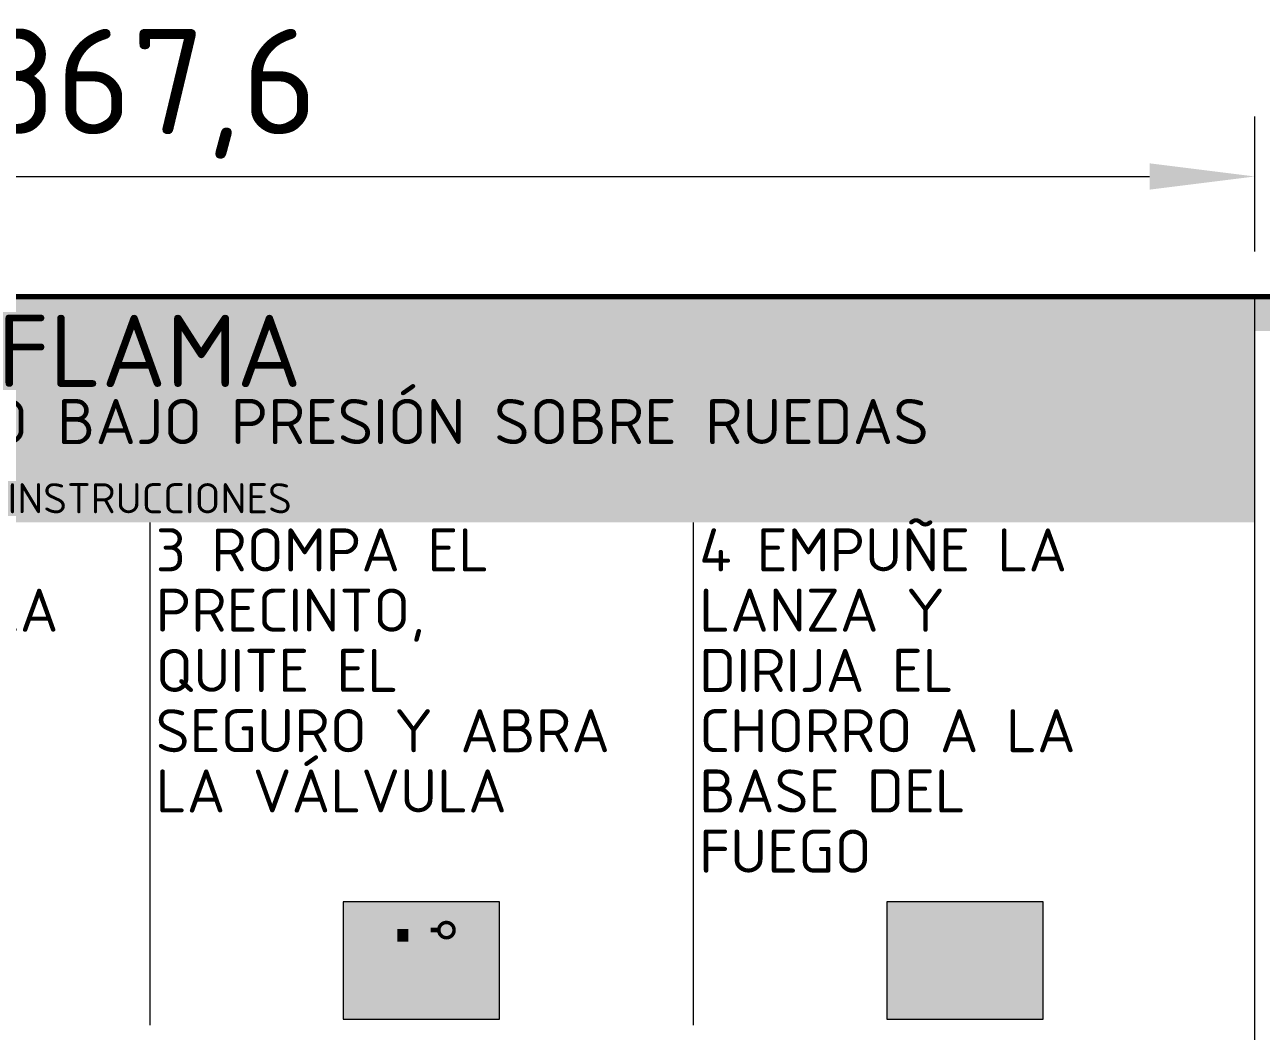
# Model space of a CAD drawing. Header units: millimetres. Extents: x 0 to 2382, y 0 to 420.
# Drawn here: x 1957.84 to 1998.97, y 295.47 to 328.95 of the extents above; entities that cross this region are included whole.
import ezdxf
from ezdxf.enums import TextEntityAlignment as Align

# ---------------------------------------------------------------- set-up
doc = ezdxf.new("R2010")
doc.units = ezdxf.units.MM
for name, color, linetype, lineweight in [('01-VISIBLE', 7, 'CONTINUOUS', 70), ('04-COTA', 3, 'CONTINUOUS', 18), ('08-FINA', 5, 'CONTINUOUS', 18), ('13-GRAFICA', 30, 'CONTINUOUS', 18)]:
    doc.layers.add(name, color=color, linetype=linetype, lineweight=lineweight)
doc.styles.add('ISO3098', font='isocpeur.ttf')
doc.dimstyles.new('FLAMA-IRAM', dxfattribs={"dimtxt": 3.5, "dimasz": 3.5, "dimexe": 2, "dimexo": 1.5, "dimgap": 1, "dimtad": 1, "dimdec": 1, "dimtxsty": 'ISO3098', "dimblk": 'IRAM_FLECHA', "dimblk1": 'IRAM_FLECHA', "dimblk2": 'IRAM_FLECHA', "dimcen": 2.5, "dimclrd": 256, "dimclre": 256, "dimclrt": 256, "dimazin": 3, "dimtfac": 1, "dimtmove": 0, "dimatfit": 3, "dimlwd": 18, "dimlwe": 18})

# ---------------------------------------------------------------- blocks, each defined once
blk = doc.blocks.new('IRAM_FLECHA')
blk.add_solid([(0, 0), (-1, 0.125), (-1, -0.125)])

msp = doc.modelspace()

# ---------------------------------------------------------------- hatches: boundary and pattern name
at = {"layer": '13-GRAFICA', "true_color": 0xc81e2d}
h = msp.add_hatch(color=7, dxfattribs=at)
h.dxf.hatch_style = 1
h.paths.add_polyline_path([(1998.757, 314.002), (1998.757, 319.902), (1925.243, 319.902), (1925.243, 314.002)])
h = msp.add_hatch(color=7, dxfattribs=at)
h.dxf.hatch_style = 1
h.paths.add_polyline_path([(2035.513, 318.767), (2035.513, 319.902), (1998.757, 319.902), (1998.757, 318.767)])
at = {"layer": '13-GRAFICA', "true_color": 0xffd200}
h = msp.add_hatch(color=7, dxfattribs=at)
h.dxf.hatch_style = 1
h.paths.add_polyline_path([(1998.757, 312.398), (1998.757, 314.002), (1925.243, 314.002), (1925.243, 312.398)])
at = {"layer": '13-GRAFICA', "true_color": 0xffffff}
h = msp.add_hatch(color=7, dxfattribs=at)
h.dxf.hatch_style = 1
h.paths.add_polyline_path([(1973.639, 295.874), (1973.639, 299.774), (1968.439, 299.774), (1968.439, 295.874)])
h = msp.add_hatch(color=7, dxfattribs=at)
h.dxf.hatch_style = 1
h.paths.add_polyline_path([(1991.717, 295.874), (1991.717, 299.774), (1986.517, 299.774), (1986.517, 295.874)])
at = {"layer": '13-GRAFICA', "true_color": 0x191919}
h = msp.add_hatch(color=7, dxfattribs=at)
h.dxf.hatch_style = 1
h.paths.add_polyline_path([(1971.319, 299.23), (1971.326, 299.23), (1971.334, 299.23), (1971.341, 299.229), (1971.348, 299.227), (1971.356, 299.225), (1971.362, 299.222), (1971.369, 299.218), (1971.375, 299.214), (1971.381, 299.209), (1971.386, 299.204), (1971.39, 299.198), (1971.394, 299.191), (1971.397, 299.185), (1971.4, 299.178), (1971.402, 299.17), (1971.403, 299.163), (1971.404, 299.156), (1971.404, 299.148), (1971.403, 299.141), (1971.401, 299.134), (1971.399, 299.126), (1971.395, 299.12), (1971.392, 299.113), (1971.387, 299.107), (1971.383, 299.101), (1971.377, 299.096), (1971.371, 299.092), (1971.365, 299.088), (1971.358, 299.085), (1971.351, 299.082), (1971.344, 299.08), (1970.371, 298.867), (1970.363, 298.866), (1970.356, 298.865), (1970.348, 298.865), (1970.341, 298.866), (1970.334, 298.868), (1970.327, 298.87), (1970.32, 298.874), (1970.313, 298.877), (1970.307, 298.882), (1970.302, 298.887), (1970.296, 298.892), (1970.292, 298.898), (1970.288, 298.904), (1970.285, 298.911), (1970.282, 298.918), (1970.28, 298.925), (1970.279, 298.932), (1970.278, 298.94), (1970.279, 298.947), (1970.279, 298.955), (1970.281, 298.962), (1970.284, 298.969), (1970.287, 298.976), (1970.29, 298.982), (1970.295, 298.988), (1970.3, 298.994), (1970.305, 298.999), (1970.311, 299.004), (1970.317, 299.008), (1970.324, 299.011), (1970.331, 299.014), (1970.338, 299.016), (1971.312, 299.229)])
h = msp.add_hatch(color=7, dxfattribs=at)
h.dxf.hatch_style = 1
h.paths.add_polyline_path([(1971.673, 298.597), (1971.651, 298.618), (1971.63, 298.64), (1971.612, 298.665), (1971.596, 298.691), (1971.583, 298.719), (1971.573, 298.748), (1971.565, 298.777), (1971.561, 298.808), (1971.559, 298.838), (1971.561, 298.869), (1971.565, 298.899), (1971.573, 298.929), (1971.583, 298.958), (1971.596, 298.985), (1971.612, 299.012), (1971.63, 299.036), (1971.651, 299.059), (1971.673, 299.08), (1971.676, 299.082), (1971.676, 298.838), (1971.676, 298.595)])
h = msp.add_hatch(color=7, dxfattribs=at)
h.dxf.hatch_style = 1
h.paths.add_polyline_path([(1971.698, 299.098), (1971.724, 299.113), (1971.752, 299.127), (1971.781, 299.137), (1971.81, 299.144), (1971.841, 299.149), (1971.871, 299.15), (1971.902, 299.149), (1971.932, 299.144), (1971.962, 299.137), (1971.991, 299.127), (1972.018, 299.113), (1972.044, 299.098), (1972.066, 299.082), (1972.066, 298.838), (1972.065, 298.857), (1972.062, 298.876), (1972.058, 298.895), (1972.051, 298.913), (1972.043, 298.93), (1972.033, 298.947), (1972.022, 298.962), (1972.009, 298.976), (1971.995, 298.989), (1971.979, 299), (1971.963, 299.01), (1971.946, 299.018), (1971.928, 299.025), (1971.909, 299.03), (1971.89, 299.032), (1971.871, 299.033), (1971.852, 299.032), (1971.833, 299.03), (1971.815, 299.025), (1971.797, 299.018), (1971.779, 299.01), (1971.763, 299), (1971.747, 298.989), (1971.733, 298.976), (1971.72, 298.962), (1971.709, 298.947), (1971.699, 298.93), (1971.691, 298.913), (1971.685, 298.895), (1971.68, 298.876), (1971.677, 298.857), (1971.676, 298.838), (1971.676, 299.082)])
h = msp.add_hatch(color=7, dxfattribs=at)
h.dxf.hatch_style = 1
h.paths.add_polyline_path([(1972.17, 298.748), (1972.159, 298.719), (1972.146, 298.691), (1972.131, 298.665), (1972.112, 298.64), (1972.092, 298.618), (1972.069, 298.597), (1972.066, 298.595), (1972.066, 298.838), (1972.066, 299.082), (1972.069, 299.08), (1972.092, 299.059), (1972.112, 299.036), (1972.131, 299.012), (1972.146, 298.985), (1972.159, 298.958), (1972.17, 298.929), (1972.177, 298.899), (1972.182, 298.869), (1972.183, 298.838), (1972.182, 298.808), (1972.177, 298.777)])
at = {"layer": '13-GRAFICA', "true_color": 0xc81e2d}
h = msp.add_hatch(color=7, dxfattribs=at)
h.dxf.hatch_style = 1
h.paths.add_polyline_path([(1972.28, 298.77), (1972.274, 298.771), (1972.267, 298.773), (1972.261, 298.775), (1972.255, 298.778), (1972.249, 298.782), (1972.244, 298.786), (1972.239, 298.79), (1972.234, 298.795), (1972.23, 298.8), (1972.227, 298.806), (1972.224, 298.812), (1972.222, 298.819), (1972.22, 298.825), (1972.219, 298.832), (1972.219, 298.838), (1972.219, 298.845), (1972.22, 298.852), (1972.222, 298.858), (1972.224, 298.864), (1972.227, 298.871), (1972.23, 298.876), (1972.234, 298.882), (1972.239, 298.887), (1972.244, 298.891), (1972.249, 298.895), (1972.255, 298.899), (1972.261, 298.901), (1972.267, 298.904), (1972.274, 298.905), (1972.28, 298.906), (1972.287, 298.907), (1973.015, 298.907), (1973.015, 299.033), (1973.327, 298.838), (1973.015, 298.643), (1973.015, 298.77), (1972.287, 298.77)])
at = {"layer": '13-GRAFICA', "true_color": 0x191919}
h = msp.add_hatch(color=7, dxfattribs=at)
h.dxf.hatch_style = 1
h.paths.add_polyline_path([(1987.701, 296.274), (1987.702, 296.262), (1987.701, 296.25), (1987.699, 296.238), (1987.696, 296.227), (1987.692, 296.216), (1987.686, 296.205), (1987.68, 296.195), (1987.673, 296.185), (1987.664, 296.177), (1987.655, 296.169), (1987.646, 296.162), (1987.635, 296.156), (1987.625, 296.151), (1987.613, 296.147), (1987.602, 296.145), (1987.59, 296.143), (1987.578, 296.143), (1987.566, 296.143), (1987.554, 296.145), (1987.543, 296.149), (1987.531, 296.153), (1987.521, 296.158), (1987.511, 296.164), (1987.501, 296.172), (1987.492, 296.18), (1987.485, 296.189), (1987.478, 296.199), (1987.472, 296.209), (1987.467, 296.22), (1987.463, 296.231), (1987.2, 297.162), (1986.999, 296.238), (1986.996, 296.227), (1986.992, 296.216), (1986.987, 296.205), (1986.98, 296.195), (1986.973, 296.185), (1986.965, 296.177), (1986.956, 296.169), (1986.946, 296.162), (1986.936, 296.156), (1986.925, 296.151), (1986.914, 296.147), (1986.902, 296.145), (1986.89, 296.143), (1986.878, 296.143), (1986.866, 296.143), (1986.855, 296.145), (1986.843, 296.149), (1986.832, 296.153), (1986.821, 296.158), (1986.811, 296.164), (1986.802, 296.172), (1986.793, 296.18), (1986.785, 296.189), (1986.778, 296.199), (1986.772, 296.209), (1986.767, 296.22), (1986.763, 296.231), (1986.761, 296.243), (1986.759, 296.255), (1986.759, 296.266), (1986.76, 296.278), (1986.762, 296.29), (1987.041, 297.577), (1987.04, 297.579), (1987.033, 297.594), (1987.027, 297.609), (1987.022, 297.625), (1987.019, 297.641), (1987.017, 297.657), (1987.018, 297.673), (1987.078, 298.708), (1987.08, 298.724), (1987.084, 298.74), (1987.088, 298.756), (1987.095, 298.771), (1987.103, 298.785), (1987.112, 298.799), (1987.123, 298.811), (1987.134, 298.823), (1987.147, 298.833), (1987.161, 298.842), (1987.175, 298.85), (1987.176, 298.85), (1987.165, 298.86), (1987.149, 298.878), (1987.134, 298.897), (1987.122, 298.918), (1987.112, 298.939), (1987.104, 298.962), (1987.098, 298.985), (1987.095, 299.009), (1987.093, 299.033), (1987.095, 299.056), (1987.098, 299.08), (1987.104, 299.103), (1987.112, 299.126), (1987.122, 299.147), (1987.134, 299.168), (1987.149, 299.187), (1987.165, 299.205), (1987.182, 299.221), (1987.202, 299.235), (1987.222, 299.247), (1987.244, 299.257), (1987.266, 299.265), (1987.289, 299.271), (1987.313, 299.275), (1987.337, 299.276), (1987.361, 299.275), (1987.384, 299.271), (1987.407, 299.265), (1987.43, 299.257), (1987.451, 299.247), (1987.472, 299.235), (1987.491, 299.221), (1987.509, 299.205), (1987.525, 299.187), (1987.539, 299.168), (1987.551, 299.147), (1987.562, 299.126), (1987.57, 299.103), (1987.575, 299.08), (1987.579, 299.056), (1987.58, 299.033), (1987.579, 299.009), (1987.575, 298.985), (1987.57, 298.962), (1987.562, 298.939), (1987.551, 298.918), (1987.539, 298.897), (1987.525, 298.878), (1987.509, 298.86), (1987.491, 298.844), (1987.472, 298.83), (1987.451, 298.818), (1987.43, 298.808), (1987.407, 298.8), (1987.384, 298.794), (1987.383, 298.794), (1987.39, 298.783), (1987.397, 298.768), (1987.404, 298.753), (1987.408, 298.737), (1987.411, 298.721), (1987.413, 298.705), (1987.412, 298.688), (1987.399, 298.459), (1987.683, 298.066), (1988.054, 298.119), (1988.063, 298.12), (1988.072, 298.12), (1988.081, 298.119), (1988.089, 298.117), (1988.098, 298.114), (1988.106, 298.111), (1988.114, 298.107), (1988.122, 298.102), (1988.128, 298.096), (1988.135, 298.09), (1988.14, 298.083), (1988.145, 298.075), (1988.15, 298.067), (1988.153, 298.059), (1988.155, 298.05), (1988.157, 298.042), (1988.158, 298.033), (1988.158, 298.024), (1988.157, 298.015), (1988.155, 298.006), (1988.153, 297.997), (1988.149, 297.989), (1988.145, 297.981), (1988.14, 297.974), (1988.134, 297.967), (1988.128, 297.961), (1988.121, 297.955), (1988.113, 297.95), (1988.105, 297.946), (1988.097, 297.943), (1988.089, 297.94), (1988.08, 297.938), (1987.654, 297.878), (1987.645, 297.877), (1987.636, 297.877), (1987.627, 297.878), (1987.618, 297.88), (1987.609, 297.882), (1987.601, 297.886), (1987.593, 297.89), (1987.586, 297.895), (1987.579, 297.901), (1987.573, 297.907), (1987.567, 297.914), (1987.382, 298.17), (1987.352, 297.654), (1987.35, 297.638), (1987.347, 297.621), (1987.342, 297.606), (1987.335, 297.591), (1987.333, 297.586), (1987.697, 296.297), (1987.7, 296.286)])
at = {"layer": '13-GRAFICA', "true_color": 0xcba23e}
h = msp.add_hatch(color=7, dxfattribs=at)
h.dxf.hatch_style = 1
h.paths.add_polyline_path([(1970.233, 298.455), (1970.233, 298.88), (1970.598, 298.88), (1970.598, 298.455)])
at = {"layer": '13-GRAFICA', "true_color": 0x191919}
h = msp.add_hatch(color=7, dxfattribs=at)
h.dxf.hatch_style = 1
h.paths.add_polyline_path([(1971.176, 298.585), (1971.183, 298.581), (1971.19, 298.577), (1971.196, 298.572), (1971.201, 298.567), (1971.206, 298.561), (1971.21, 298.555), (1971.214, 298.548), (1971.217, 298.541), (1971.219, 298.534), (1971.22, 298.526), (1971.221, 298.519), (1971.282, 297.18), (1971.282, 297.173), (1971.281, 297.165), (1971.28, 297.158), (1971.278, 297.151), (1971.275, 297.144), (1971.271, 297.138), (1971.267, 297.131), (1971.262, 297.126), (1971.257, 297.12), (1971.251, 297.116), (1971.245, 297.112), (1971.238, 297.108), (1971.231, 297.105), (1971.224, 297.103), (1971.217, 297.102), (1971.21, 297.101), (1971.202, 297.101), (1971.195, 297.102), (1971.187, 297.103), (1971.18, 297.105), (1971.173, 297.108), (1971.167, 297.112), (1971.161, 297.116), (1971.155, 297.121), (1971.15, 297.126), (1971.145, 297.132), (1971.141, 297.138), (1971.137, 297.145), (1971.134, 297.152), (1971.132, 297.159), (1971.131, 297.166), (1971.13, 297.173), (1971.072, 298.46), (1970.574, 298.626), (1970.567, 298.628), (1970.56, 298.632), (1970.554, 298.636), (1970.548, 298.64), (1970.542, 298.646), (1970.538, 298.651), (1970.533, 298.657), (1970.53, 298.664), (1970.527, 298.671), (1970.524, 298.678), (1970.523, 298.685), (1970.522, 298.693), (1970.522, 298.7), (1970.522, 298.707), (1970.524, 298.715), (1970.526, 298.722), (1970.528, 298.729), (1970.532, 298.736), (1970.536, 298.742), (1970.54, 298.748), (1970.545, 298.753), (1970.551, 298.758), (1970.557, 298.762), (1970.564, 298.766), (1970.57, 298.769), (1970.578, 298.771), (1970.585, 298.773), (1970.592, 298.774), (1970.6, 298.774), (1970.607, 298.773), (1970.615, 298.772), (1970.622, 298.77), (1971.169, 298.588)])
at = {"layer": '13-GRAFICA', "true_color": 0xffd200}
h = msp.add_hatch(color=7, dxfattribs=at)
h.dxf.hatch_style = 1
h.paths.add_polyline_path([(1971.351, 298.76), (1971.351, 298.916), (1971.663, 298.916), (1971.663, 298.76)])
at = {"layer": '13-GRAFICA', "true_color": 0x191919}
h = msp.add_hatch(color=7, dxfattribs=at)
h.dxf.hatch_style = 1
h.paths.add_polyline_path([(1972.044, 298.579), (1972.018, 298.563), (1971.991, 298.55), (1971.962, 298.54), (1971.932, 298.532), (1971.902, 298.528), (1971.871, 298.526), (1971.841, 298.528), (1971.81, 298.532), (1971.781, 298.54), (1971.752, 298.55), (1971.724, 298.563), (1971.698, 298.579), (1971.676, 298.595), (1971.676, 298.838), (1971.677, 298.819), (1971.68, 298.8), (1971.685, 298.782), (1971.691, 298.764), (1971.699, 298.746), (1971.709, 298.73), (1971.72, 298.715), (1971.733, 298.7), (1971.747, 298.688), (1971.763, 298.676), (1971.779, 298.666), (1971.797, 298.658), (1971.815, 298.652), (1971.833, 298.647), (1971.852, 298.644), (1971.871, 298.643), (1971.89, 298.644), (1971.909, 298.647), (1971.928, 298.652), (1971.946, 298.658), (1971.963, 298.666), (1971.979, 298.676), (1971.995, 298.688), (1972.009, 298.7), (1972.022, 298.715), (1972.033, 298.73), (1972.043, 298.746), (1972.051, 298.764), (1972.058, 298.782), (1972.062, 298.8), (1972.065, 298.819), (1972.066, 298.838), (1972.066, 298.595)])
at = {"layer": '13-GRAFICA', "true_color": 0xb21820}
h = msp.add_hatch(color=7, dxfattribs=at)
h.dxf.hatch_style = 1
h.paths.add_polyline_path([(1988.103, 296.576), (1988.103, 298.682), (1988.805, 298.682), (1988.805, 296.576)])
h = msp.add_hatch(color=7, dxfattribs=at)
h.dxf.hatch_style = 1
h.paths.add_polyline_path([(1969.898, 296.264), (1969.898, 298.15), (1969.901, 298.186), (1969.908, 298.221), (1969.92, 298.255), (1969.937, 298.289), (1969.959, 298.321), (1969.985, 298.351), (1970.015, 298.38), (1970.049, 298.406), (1970.087, 298.43), (1970.128, 298.451), (1970.171, 298.47), (1970.217, 298.485), (1970.265, 298.497), (1970.314, 298.505), (1970.364, 298.511), (1970.415, 298.512), (1970.466, 298.511), (1970.516, 298.505), (1970.565, 298.497), (1970.613, 298.485), (1970.659, 298.47), (1970.702, 298.451), (1970.743, 298.43), (1970.781, 298.406), (1970.815, 298.38), (1970.845, 298.351), (1970.871, 298.321), (1970.893, 298.289), (1970.91, 298.255), (1970.922, 298.221), (1970.93, 298.186), (1970.932, 298.15), (1970.932, 296.264)])
at = {"layer": '13-GRAFICA', "true_color": 0xcdcdd2}
h = msp.add_hatch(color=7, dxfattribs=at)
h.dxf.hatch_style = 1
h.paths.add_polyline_path([(1991.301, 296.342), (1990.157, 296.186), (1988.805, 298.019)])
at = {"layer": '13-GRAFICA', "true_color": 0xe63c14}
h = msp.add_hatch(color=7, dxfattribs=at)
h.dxf.hatch_style = 1
h.paths.add_polyline_path([(1990.389, 296.215), (1990.384, 296.216), (1990.379, 296.217), (1990.375, 296.219), (1990.37, 296.221), (1990.366, 296.224), (1990.362, 296.227), (1990.358, 296.231), (1990.355, 296.234), (1990.352, 296.239), (1990.35, 296.243), (1990.348, 296.248), (1990.217, 296.608), (1990.215, 296.613), (1990.214, 296.618), (1990.214, 296.623), (1990.214, 296.628), (1990.215, 296.632), (1990.216, 296.637), (1990.217, 296.642), (1990.219, 296.647), (1990.383, 296.974), (1990.385, 296.978), (1990.388, 296.982), (1990.391, 296.986), (1990.395, 296.989), (1990.398, 296.992), (1990.402, 296.995), (1990.407, 296.997), (1990.411, 296.999), (1990.416, 297), (1990.42, 297.001), (1990.425, 297.001), (1990.43, 297.001), (1990.435, 297.001), (1990.44, 297), (1990.444, 296.998), (1990.448, 296.996), (1990.453, 296.994), (1990.457, 296.991), (1990.46, 296.988), (1990.464, 296.985), (1990.467, 296.981), (1990.469, 296.977), (1990.523, 296.885), (1990.625, 297.292), (1990.626, 297.296), (1990.628, 297.301), (1990.63, 297.305), (1990.633, 297.309), (1990.636, 297.313), (1990.64, 297.316), (1990.643, 297.319), (1990.647, 297.322), (1990.652, 297.324), (1990.656, 297.326), (1990.661, 297.328), (1990.666, 297.329), (1990.67, 297.329), (1990.675, 297.329), (1990.68, 297.328), (1990.685, 297.327), (1990.69, 297.326), (1990.694, 297.324), (1990.698, 297.322), (1990.702, 297.319), (1990.706, 297.316), (1990.709, 297.312), (1990.712, 297.309), (1990.85, 297.118), (1990.935, 297.908), (1990.936, 297.912), (1990.937, 297.917), (1990.939, 297.922), (1990.941, 297.926), (1990.943, 297.93), (1990.946, 297.934), (1990.95, 297.938), (1990.953, 297.941), (1990.957, 297.944), (1990.962, 297.946), (1990.966, 297.948), (1990.971, 297.95), (1990.976, 297.951), (1990.98, 297.951), (1990.985, 297.951), (1990.99, 297.951), (1990.995, 297.95), (1991, 297.949), (1991.004, 297.947), (1991.009, 297.945), (1991.013, 297.942), (1991.017, 297.939), (1991.02, 297.935), (1991.023, 297.932), (1991.026, 297.928), (1991.028, 297.923), (1991.03, 297.919), (1991.031, 297.914), (1991.183, 297.293), (1991.269, 297.436), (1991.272, 297.44), (1991.275, 297.444), (1991.278, 297.447), (1991.282, 297.45), (1991.286, 297.453), (1991.29, 297.455), (1991.295, 297.457), (1991.299, 297.459), (1991.304, 297.46), (1991.309, 297.46), (1991.314, 297.46), (1991.319, 297.46), (1991.323, 297.459), (1991.328, 297.457), (1991.332, 297.455), (1991.337, 297.453), (1991.341, 297.45), (1991.344, 297.447), (1991.348, 297.444), (1991.351, 297.44), (1991.354, 297.436), (1991.356, 297.432), (1991.358, 297.427), (1991.359, 297.423), (1991.523, 296.768), (1991.524, 296.763), (1991.524, 296.759), (1991.524, 296.755), (1991.524, 296.75), (1991.523, 296.746), (1991.425, 296.255), (1991.424, 296.25), (1991.422, 296.245), (1991.42, 296.241), (1991.418, 296.237), (1991.415, 296.233), (1991.412, 296.23), (1991.408, 296.226), (1991.404, 296.223), (1991.4, 296.221), (1991.396, 296.219), (1991.391, 296.217), (1991.386, 296.216), (1991.382, 296.215), (1991.377, 296.215), (1990.394, 296.215)])
at = {"layer": '13-GRAFICA', "true_color": 0xffbe00}
h = msp.add_hatch(color=7, dxfattribs=at)
h.dxf.hatch_style = 1
h.paths.add_polyline_path([(1990.612, 296.235), (1990.61, 296.235), (1990.607, 296.236), (1990.604, 296.237), (1990.602, 296.239), (1990.6, 296.24), (1990.598, 296.242), (1990.596, 296.244), (1990.594, 296.246), (1990.592, 296.249), (1990.591, 296.251), (1990.59, 296.254), (1990.518, 296.47), (1990.517, 296.473), (1990.516, 296.476), (1990.516, 296.479), (1990.516, 296.482), (1990.516, 296.485), (1990.517, 296.488), (1990.518, 296.491), (1990.519, 296.494), (1990.609, 296.69), (1990.61, 296.693), (1990.612, 296.695), (1990.614, 296.697), (1990.615, 296.699), (1990.618, 296.701), (1990.62, 296.703), (1990.622, 296.704), (1990.625, 296.705), (1990.627, 296.706), (1990.63, 296.706), (1990.632, 296.707), (1990.635, 296.707), (1990.638, 296.706), (1990.64, 296.706), (1990.643, 296.705), (1990.645, 296.704), (1990.647, 296.702), (1990.65, 296.701), (1990.652, 296.699), (1990.653, 296.697), (1990.655, 296.694), (1990.657, 296.692), (1990.686, 296.637), (1990.742, 296.881), (1990.743, 296.884), (1990.744, 296.886), (1990.745, 296.889), (1990.747, 296.891), (1990.748, 296.894), (1990.75, 296.896), (1990.752, 296.897), (1990.755, 296.899), (1990.757, 296.9), (1990.759, 296.901), (1990.762, 296.902), (1990.765, 296.903), (1990.767, 296.903), (1990.77, 296.903), (1990.773, 296.903), (1990.775, 296.902), (1990.778, 296.901), (1990.78, 296.9), (1990.782, 296.899), (1990.785, 296.897), (1990.787, 296.895), (1990.789, 296.893), (1990.79, 296.891), (1990.866, 296.776), (1990.913, 297.25), (1990.913, 297.253), (1990.914, 297.256), (1990.915, 297.259), (1990.916, 297.261), (1990.917, 297.264), (1990.919, 297.266), (1990.921, 297.268), (1990.923, 297.27), (1990.925, 297.272), (1990.927, 297.273), (1990.93, 297.275), (1990.932, 297.276), (1990.935, 297.276), (1990.938, 297.277), (1990.94, 297.277), (1990.943, 297.276), (1990.946, 297.276), (1990.948, 297.275), (1990.951, 297.274), (1990.953, 297.273), (1990.956, 297.271), (1990.958, 297.269), (1990.96, 297.267), (1990.961, 297.265), (1990.963, 297.262), (1990.964, 297.26), (1990.965, 297.257), (1990.966, 297.254), (1991.049, 296.882), (1991.097, 296.967), (1991.098, 296.97), (1991.1, 296.972), (1991.102, 296.974), (1991.104, 296.976), (1991.106, 296.978), (1991.108, 296.979), (1991.111, 296.98), (1991.113, 296.981), (1991.116, 296.981), (1991.118, 296.982), (1991.121, 296.982), (1991.124, 296.981), (1991.126, 296.981), (1991.129, 296.98), (1991.131, 296.979), (1991.134, 296.978), (1991.136, 296.976), (1991.138, 296.974), (1991.14, 296.972), (1991.141, 296.97), (1991.143, 296.967), (1991.144, 296.965), (1991.145, 296.962), (1991.146, 296.959), (1991.236, 296.566), (1991.236, 296.564), (1991.237, 296.561), (1991.237, 296.559), (1991.237, 296.556), (1991.236, 296.553), (1991.182, 296.259), (1991.182, 296.256), (1991.181, 296.253), (1991.18, 296.25), (1991.178, 296.248), (1991.177, 296.246), (1991.175, 296.243), (1991.173, 296.242), (1991.171, 296.24), (1991.168, 296.238), (1991.166, 296.237), (1991.164, 296.236), (1991.161, 296.235), (1991.158, 296.235), (1991.156, 296.235), (1990.615, 296.235)])
at = {"layer": '13-GRAFICA', "true_color": 0x191919}
h = msp.add_hatch(color=7, dxfattribs=at)
h.dxf.hatch_style = 1
h.paths.add_polyline_path([(1988.492, 296.546), (1988.487, 296.515), (1988.48, 296.486), (1988.47, 296.457), (1988.457, 296.429), (1988.441, 296.403), (1988.423, 296.378), (1988.402, 296.356), (1988.379, 296.335), (1988.355, 296.317), (1988.329, 296.301), (1988.301, 296.288), (1988.272, 296.278), (1988.242, 296.27), (1988.212, 296.266), (1988.181, 296.264), (1988.151, 296.266), (1988.121, 296.27), (1988.091, 296.278), (1988.062, 296.288), (1988.034, 296.301), (1988.008, 296.317), (1987.984, 296.335), (1987.961, 296.356), (1987.94, 296.378), (1987.922, 296.403), (1987.906, 296.429), (1987.893, 296.457), (1987.883, 296.486), (1987.875, 296.515), (1987.871, 296.546), (1987.869, 296.576), (1987.871, 296.607), (1987.875, 296.637), (1987.883, 296.667), (1987.893, 296.696), (1987.906, 296.723), (1987.922, 296.75), (1987.94, 296.774), (1987.961, 296.797), (1987.984, 296.818), (1988.008, 296.836), (1988.034, 296.851), (1988.062, 296.865), (1988.091, 296.875), (1988.121, 296.882), (1988.151, 296.887), (1988.181, 296.888), (1988.212, 296.887), (1988.242, 296.882), (1988.272, 296.875), (1988.301, 296.865), (1988.329, 296.851), (1988.355, 296.836), (1988.379, 296.818), (1988.402, 296.797), (1988.423, 296.774), (1988.441, 296.75), (1988.457, 296.723), (1988.47, 296.696), (1988.48, 296.667), (1988.487, 296.637), (1988.492, 296.607), (1988.493, 296.576)])

# ---------------------------------------------------------------- linework, layer by layer
at = {"layer": '01-VISIBLE'}
msp.add_lwpolyline([(1888.487, 277.098), (2035.513, 277.098), (2035.513, 319.902), (1888.487, 319.902)], close=True, dxfattribs=at)
at = {"layer": '08-FINA'}
for p, q in [((1998.757, 278.298), (1998.757, 319.902)), ((1962, 312.398), (1962, 295.674)), ((1980.078, 312.398), (1980.078, 295.674))]:
    msp.add_line(p, q, dxfattribs=at)
for points in [[(1973.639, 295.874), (1973.639, 299.774), (1968.439, 299.774), (1968.439, 295.874)], [(1991.717, 295.874), (1991.717, 299.774), (1986.517, 299.774), (1986.517, 295.874)]]:
    msp.add_lwpolyline(points, close=True, dxfattribs=at)

# ---------------------------------------------------------------- texts
at = {"layer": '13-GRAFICA', "true_color": 0xffffff, "style": 'ISO3098'}
for s, height, p in [('FLAMA', 2.4, (1962, 319.302)), ('MATAFUEGO DE POLVO BAJO PRESIÓN SOBRE RUEDAS', 1.5, (1962, 316.502))]:
    msp.add_text(s, height=height, dxfattribs=at).set_placement(p, align=Align.TOP_CENTER)
at = {"layer": '13-GRAFICA', "true_color": 0x191919, "style": 'ISO3098'}
msp.add_text('INSTRUCCIONES', height=1.00201, dxfattribs=at).set_placement((1962, 313.2), align=Align.MIDDLE_CENTER)
at = {"layer": '13-GRAFICA', "true_color": 0xc81e2d, "style": 'ISO3098'}
for s, p in [('3', (1962.2, 312.198)), ('4', (1980.278, 312.198))]:
    msp.add_text(s, height=1.431, dxfattribs=at).set_placement(p, align=Align.TOP_LEFT)
at = {"layer": '13-GRAFICA', "true_color": 0x191919, "style": 'ISO3098'}
for s, height, p in [('ROMPA EL', 1.4314, (1964.048, 312.198)), ('EMPUÑE LA', 1.4314, (1982.192, 312.198)), ('TOTALMENTE LA', 1.43144, (1944.122, 310.194)), ('PRECINTO,', 1.4314, (1962.2, 310.194)), ('LANZA Y', 1.4314, (1980.278, 310.194)), ('QUITE EL', 1.4314, (1962.2, 308.19)), ('DIRIJA EL', 1.4314, (1980.278, 308.19)), ('SEGURO Y ABRA', 1.43144, (1962.2, 306.186)), ('CHORRO A LA', 1.43144, (1980.278, 306.186)), ('LA VÁLVULA', 1.4314, (1962.2, 304.182)), ('BASE DEL', 1.4314, (1980.278, 304.182)), ('FUEGO', 1.4314, (1980.278, 302.178))]:
    msp.add_text(s, height=height, dxfattribs=at).set_placement(p, align=Align.TOP_LEFT)

# ---------------------------------------------------------------- dimensions: what is measured, and where the dimension line sits
at = {"layer": '04-COTA'}
msp.add_linear_dim(base=(1925.243, 323.902), p1=(1925.243, 319.902), p2=(1998.757, 319.902), dimstyle='FLAMA-IRAM', override={"dimlfac": 5}, dxfattribs=at).render()

doc.saveas('drawing.dxf')
